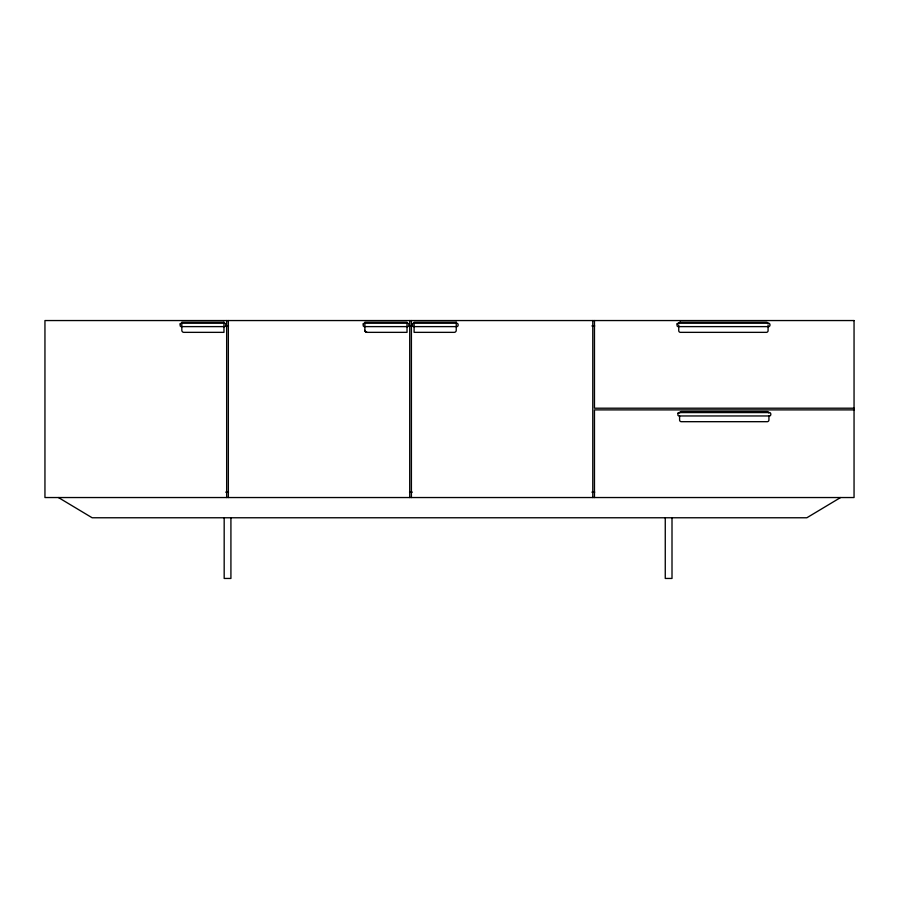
<?xml version="1.0" encoding="UTF-8"?>
<svg xmlns="http://www.w3.org/2000/svg" width="899" height="899" viewBox="0 0 899 899"><rect width="100%" height="100%" fill="white"/><g stroke="black" fill="none" stroke-linecap="round" stroke-linejoin="round"><path stroke-width="1.35" d="M678.869 323.28L678.97 323.078A1.686 1.686 0 0 1 680.431 322.235L766.398 322.235A1.686 1.686 0 0 1 768.083 323.921M840.565 497.54L806.852 517.768L92.148 517.768L58.435 497.54M225.716 325.944L228.526 325.944M409.517 325.944L412.315 325.944M591.902 325.944L594.711 325.944M366.904 332.349L407.022 332.349L407.022 322.235L364.882 322.235L364.882 330.326A2.023 2.023 0 0 0 366.904 332.349A2.023 2.023 0 0 1 364.882 330.326M854.05 408.202L594.464 408.202L594.464 320.55M854.05 409.888L594.464 409.888L594.464 497.54M225.716 492.146L228.526 492.146M409.517 492.146L412.315 492.146M591.902 492.146L594.711 492.146M768.926 415.956L768.926 420.002A1.686 1.686 0 0 1 767.24 421.687L681.273 421.687A1.686 1.686 0 0 1 679.588 420.002L679.588 415.956M768.083 325.269L768.083 330.663A1.686 1.686 0 0 1 766.398 332.349L680.431 332.349A1.686 1.686 0 0 1 678.745 330.663L678.745 325.269M672.003 517.768L672.003 578.45L665.26 578.45L665.26 517.768M592.778 320.55L592.778 497.54M411.405 320.55L411.405 497.54M409.719 320.55L409.719 497.54M230.919 517.768L230.919 578.45L224.177 578.45L224.177 517.768M228.346 320.55L228.346 497.54M226.66 320.55L226.66 497.54M768.915 413.034A1.686 1.686 0 0 0 767.24 411.573L681.273 411.573A1.686 1.686 0 0 0 679.599 413.034M678.745 323.921A1.686 1.686 0 0 1 680.431 322.235M180.171 323.876L180.171 325.989L180.98 326.618L224.806 326.618C226.245 326.427 226.233 323.438 224.806 323.247L180.98 323.247L180.171 323.876M363.23 323.876L363.23 325.989L364.039 326.618L407.865 326.618C409.303 326.427 409.292 323.438 407.865 323.247L364.039 323.247L363.23 323.876M412.45 323.876L412.45 325.989L413.259 326.618L457.085 326.618C458.524 326.427 458.501 323.438 457.085 323.247L413.259 323.247L412.45 323.876M677.093 323.876L677.093 325.989L677.902 326.618L768.926 326.618C770.364 326.427 770.342 323.438 768.926 323.247L677.902 323.247L677.093 323.876M677.936 413.214L677.936 415.327L678.745 415.956L769.769 415.956C771.207 415.765 771.185 412.776 769.769 412.585L678.745 412.585L677.936 413.214M854.05 320.55L44.95 320.55L44.95 497.54L854.05 497.54L854.05 320.55M223.963 322.235L181.823 322.235L181.823 330.326A2.023 2.023 0 0 0 183.845 332.349L223.963 332.349L223.963 322.235M456.243 322.235L414.102 322.235L414.102 332.349L454.22 332.349A2.023 2.023 0 0 0 456.243 330.326L456.243 322.235"/></g></svg>
